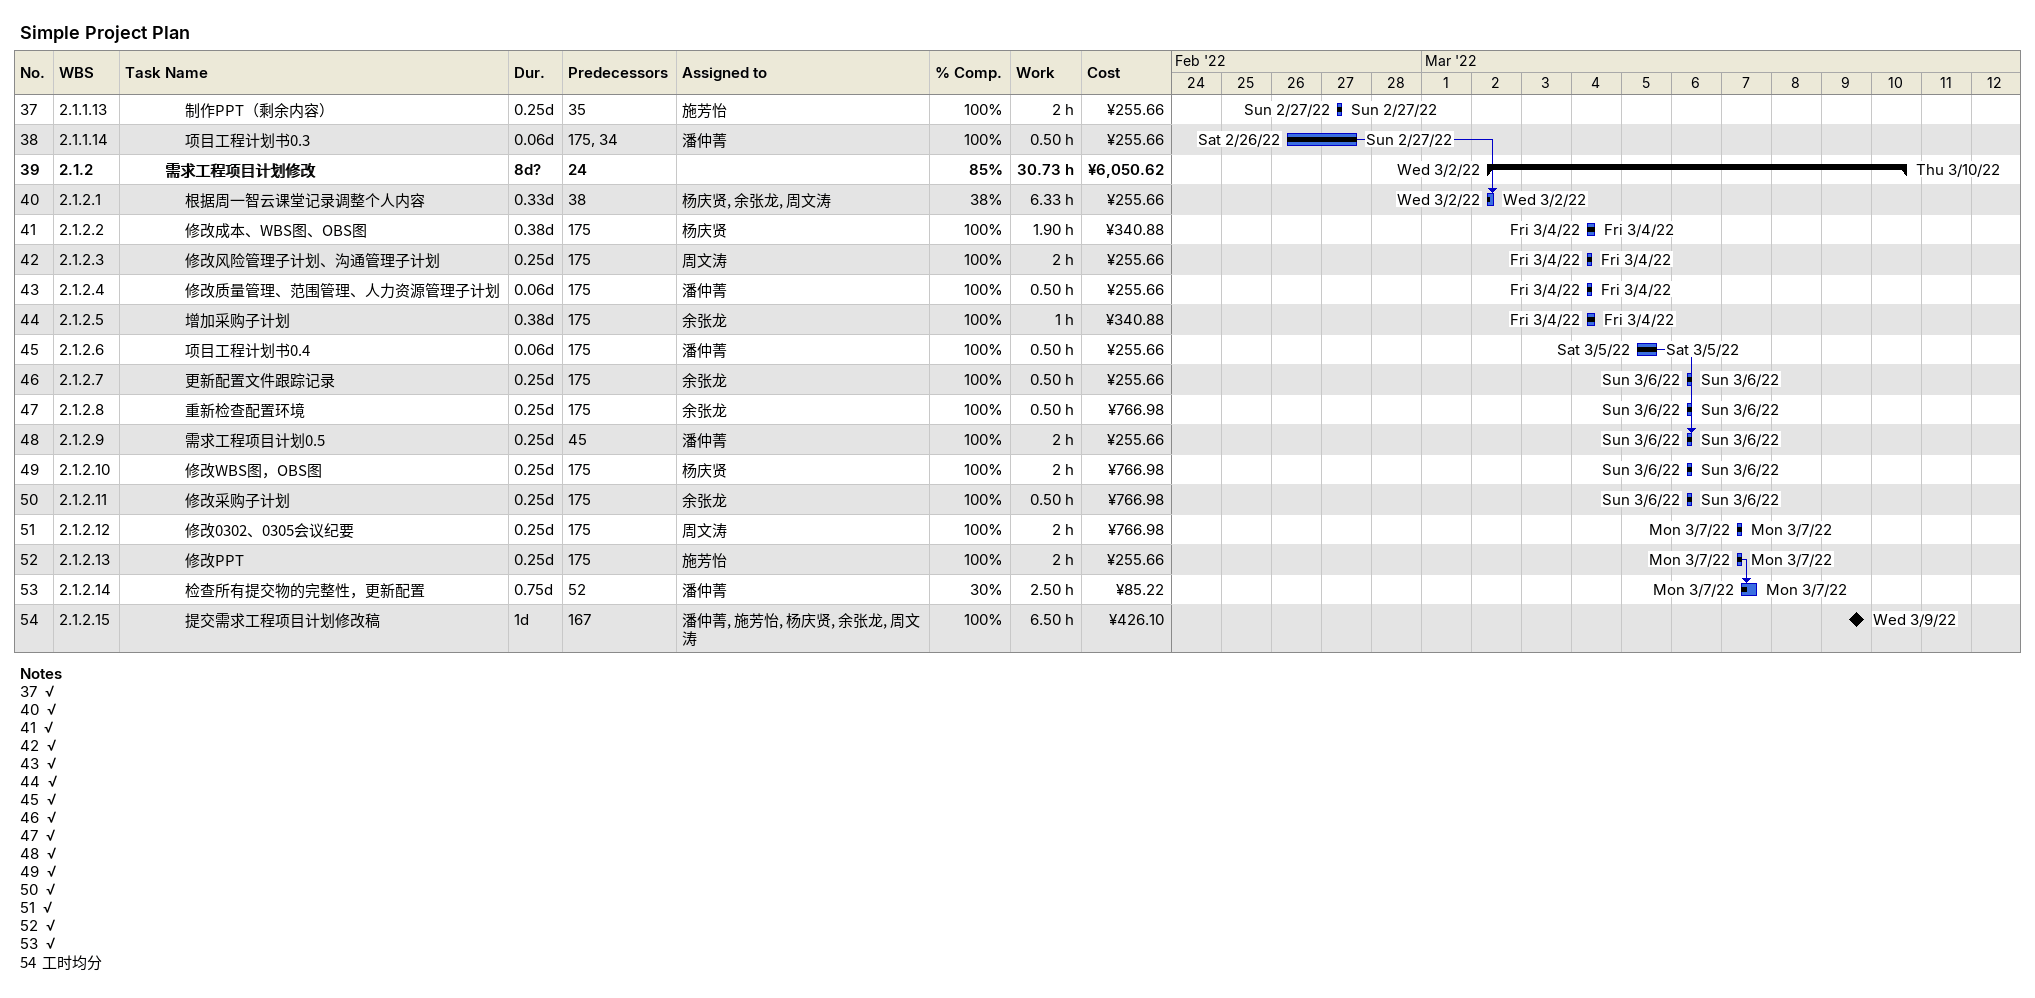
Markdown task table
Simple Project Plan

| ID | WBS | Task | Duration | Start | Finish | Predecessors | Resources | % complete | Work (h) | Cost (¥) |
|---|---|---|---|---|---|---|---|---|---|---|
| 37 | 2.1.1.13 | 制作PPT（剩余内容） | 0.25d | 2022-02-27 | 2022-02-27 | 35 | 施芳怡 | 100 | 2 | 255.66 |
| 38 | 2.1.1.14 | 项目工程计划书0.3 | 0.06d | 2022-02-26 | 2022-02-27 | 175, 34 | 潘仲菁 | 100 | 0.50 | 255.66 |
| 39 | 2.1.2 | **需求工程项目计划修改** | 8d? | 2022-03-02 | 2022-03-10 | 24 |  | 85 | 30.73 | 6050.62 |
| 40 | 2.1.2.1 | 根据周一智云课堂记录调整个人内容 | 0.33d | 2022-03-02 | 2022-03-02 | 38 | 杨庆贤, 余张龙, 周文涛 | 38 | 6.33 | 255.66 |
| 41 | 2.1.2.2 | 修改成本、WBS图、OBS图 | 0.38d | 2022-03-04 | 2022-03-04 | 175 | 杨庆贤 | 100 | 1.90 | 340.88 |
| 42 | 2.1.2.3 | 修改风险管理子计划、沟通管理子计划 | 0.25d | 2022-03-04 | 2022-03-04 | 175 | 周文涛 | 100 | 2 | 255.66 |
| 43 | 2.1.2.4 | 修改质量管理、范围管理、人力资源管理子计划 | 0.06d | 2022-03-04 | 2022-03-04 | 175 | 潘仲菁 | 100 | 0.50 | 255.66 |
| 44 | 2.1.2.5 | 增加采购子计划 | 0.38d | 2022-03-04 | 2022-03-04 | 175 | 余张龙 | 100 | 1 | 340.88 |
| 45 | 2.1.2.6 | 项目工程计划书0.4 | 0.06d | 2022-03-05 | 2022-03-05 | 175 | 潘仲菁 | 100 | 0.50 | 255.66 |
| 46 | 2.1.2.7 | 更新配置文件跟踪记录 | 0.25d | 2022-03-06 | 2022-03-06 | 175 | 余张龙 | 100 | 0.50 | 255.66 |
| 47 | 2.1.2.8 | 重新检查配置环境 | 0.25d | 2022-03-06 | 2022-03-06 | 175 | 余张龙 | 100 | 0.50 | 766.98 |
| 48 | 2.1.2.9 | 需求工程项目计划0.5 | 0.25d | 2022-03-06 | 2022-03-06 | 45 | 潘仲菁 | 100 | 2 | 255.66 |
| 49 | 2.1.2.10 | 修改WBS图，OBS图 | 0.25d | 2022-03-06 | 2022-03-06 | 175 | 杨庆贤 | 100 | 2 | 766.98 |
| 50 | 2.1.2.11 | 修改采购子计划 | 0.25d | 2022-03-06 | 2022-03-06 | 175 | 余张龙 | 100 | 0.50 | 766.98 |
| 51 | 2.1.2.12 | 修改0302、0305会议纪要 | 0.25d | 2022-03-07 | 2022-03-07 | 175 | 周文涛 | 100 | 2 | 766.98 |
| 52 | 2.1.2.13 | 修改PPT | 0.25d | 2022-03-07 | 2022-03-07 | 175 | 施芳怡 | 100 | 2 | 255.66 |
| 53 | 2.1.2.14 | 检查所有提交物的完整性，更新配置 | 0.75d | 2022-03-07 | 2022-03-07 | 52 | 潘仲菁 | 30 | 2.50 | 85.22 |
| 54 | 2.1.2.15 | 提交需求工程项目计划修改稿 | 1d | 2022-03-09 | 2022-03-09 | 167 | 潘仲菁, 施芳怡, 杨庆贤, 余张龙, 周文涛 | 100 | 6.50 | 426.10 |

Notes
- 37: √
- 40: √
- 41: √
- 42: √
- 43: √
- 44: √
- 45: √
- 46: √
- 47: √
- 48: √
- 49: √
- 50: √
- 51: √
- 52: √
- 53: √
- 54: 工时均分
